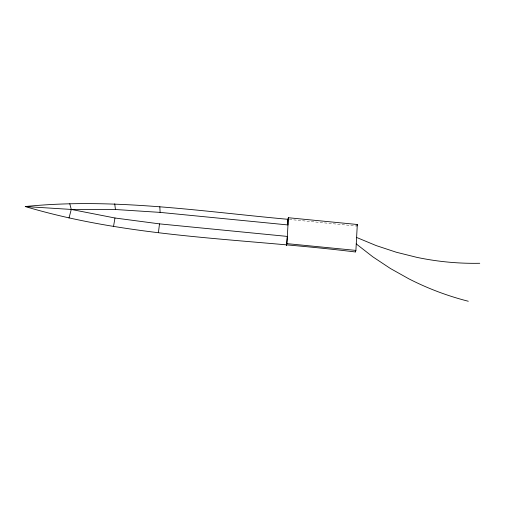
<?xml version="1.0" encoding="UTF-8"?>
<svg xmlns="http://www.w3.org/2000/svg" width="505" height="505" viewBox="0 0 505 505"><rect width="100%" height="100%" fill="white"/><g stroke="black" fill="none" stroke-linecap="round" stroke-linejoin="round"><path stroke-width="0.38" stroke-dasharray="2.52 1.89" d="M289.378 219.448L355.968 225.987"/><path stroke-width="0.76" d="M288.368 217.731L287.812 219.296C200.611 211.368 112.962 197.537 25.25 206.545C132.329 238.511 245.266 238.354 355.35 251.963L355.905 250.404L357.306 224.498L288.368 217.731L286.966 243.637L286.404 245.196L286.537 242.842M287.598 223.216L287.812 219.296L287.976 224.946L160.123 212.39L115.43 209.506L71.274 209.442L25.25 206.545M355.35 251.963L355.432 250.392M286.404 245.196L287.358 236.422L159.498 223.873L114.97 218.002L71.274 209.442L69.772 203.755M158.412 232.635L159.498 223.873M113.48 226.713L114.97 218.002M69.002 217.996L71.274 209.442M356.751 226.063L357.306 224.498M286.966 243.637L355.905 250.404M356.606 237.451L376.193 245.588L396.33 252.241L416.896 257.367A260.454 239.029 19.7 0 0 479.75 263.275M356.259 243.928L372.841 256.843L390.422 268.509L408.88 278.842A260.454 239.029 19.7 0 0 468.293 301.245M114.723 203.818L115.43 209.506M159.814 206.728L160.123 212.39"/></g></svg>
